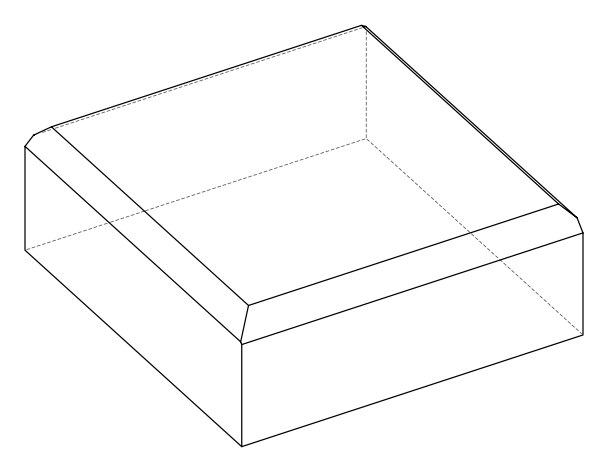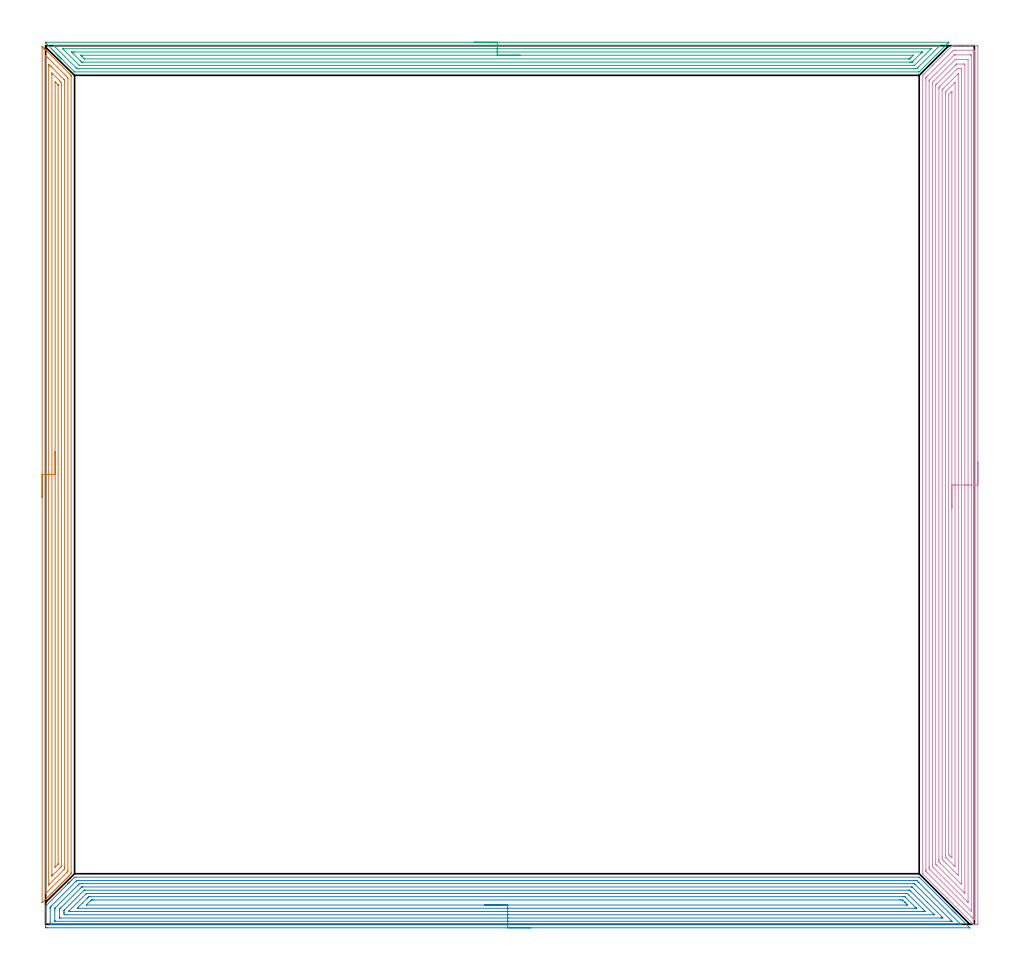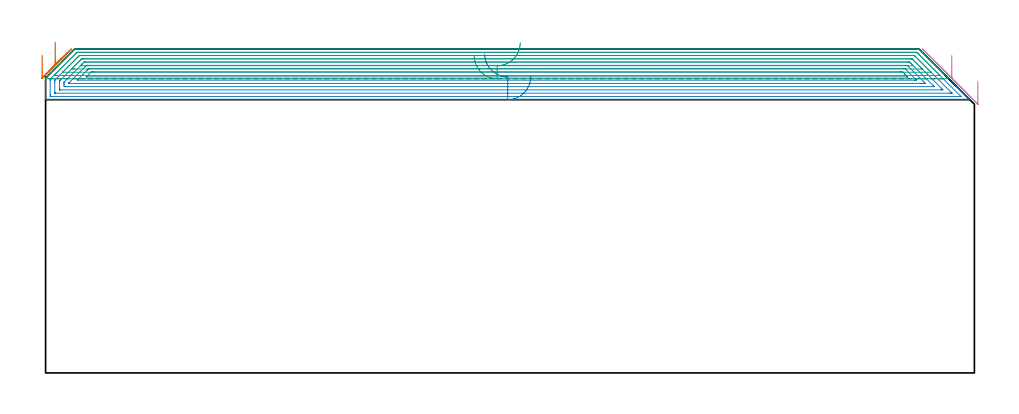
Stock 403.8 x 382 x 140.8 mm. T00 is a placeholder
(PLAN: 4 operations, 0 tool changes, 82.2 min)
(1 AREA_MILL | FG_CHAMFER_SURFACE | UGT0205_001 | 14.63 min | 30053 mm3)
(2 AREA_MILL_1 | FG_CHAMFER_SURFACE_1 | UGT0205_001 | 25.18 min | 96305 mm3)
(3 AREA_MILL_2 | FG_CHAMFER_SURFACE_2 | UGT0205_001 | 15.47 min | 32484 mm3)
(4 AREA_MILL_3 | FG_CHAMFER_SURFACE_3 | UGT0205_001 | 26.86 min | 105035 mm3)
(TOOL UGT0205_001 | Chamfer Mill 20 x 3 x 45 deg. | D20 FL50 Z2)
(OP 1 AREA_MILL)
G17 G21 G94 G90
T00 M6
G54
G17 G0 G90 X-1.5 Y185.55 S1061 M3
G43 Z150.8 H0
Z138.2
G94 G1 Y185.588 Z137.328 F250.
Y185.702 Z136.464
Y185.891 Z135.612
Y186.153 Z134.78
Y186.487 Z133.974
Y186.89 Z133.2
Y187.358 Z132.464
Y187.89 Z131.772
Y188.479 Z131.129
Y189.122 Z130.54
Y189.814 Z130.009
Y190.55 Z129.54
Y191.324 Z129.137
Y192.13 Z128.803
Y192.962 Z128.541
Y193.814 Z128.352
Y194.678 Z128.238
Y195.55 Z128.2
Y381.43
X-1.495 Y381.668 Z128.204
X-1.493 Y381.682 Z128.205
X-1.467 Y381.668 Z128.232
X-1.245 Y381.446 Z128.454
X-1.169 Y381.37 Z128.53
X-0.967 Y381.169 Z128.729
X-0.871 Y381.072 Z128.828
X-0.768 Y380.968 Z128.931
X-0.671 Y380.873 Z129.025
X-0.573 Y380.774 Z129.126
X-0.474 Y380.675 Z129.225
X-0.376 Y380.578 Z129.32
X-0.275 Y380.476 Z129.424
X-0.181 Y380.381 Z129.519
X-0.08 Y380.282 Z129.616
X0.023 Y380.178 Z129.722
X0.113 Y380.088 Z129.812
X0.216 Y379.986 Z129.912
X0.321 Y379.88 Z130.02
X0.406 Y379.794 Z130.106
X0.512 Y379.69 Z130.208
X0.619 Y379.582 Z130.318
X0.7 Y379.501 Z130.399
X0.807 Y379.395 Z130.503
X10.567 Y369.634 Z140.265
X11.016 Y369.183 Z140.716
X11.101 Y369.095 Z140.782
X11.1 Y368.554 Z140.8
Y22.545
X11.101 Y22.005 Z140.782
X11.016 Y21.916 Z140.716
X10.206 Y21.106 Z139.905
X9.976 Y20.874 Z139.673
X9.859 Y20.757 Z139.556
X9.333 Y20.232 Z139.032
X9.088 Y19.987 Z138.785
X8.965 Y19.863 Z138.662
X8.459 Y19.358 Z138.158
X8.201 Y19.099 Z137.897
X8.071 Y18.969 Z137.768
X7.585 Y18.485 Z137.285
X7.314 Y18.212 Z137.01
X6.711 Y17.611 Z136.411
X6.427 Y17.324 Z136.122
X5.838 Y16.738 Z135.538
X5.539 Y16.437 Z135.235
X4.948 Y15.848 Z134.648
X4.652 Y15.55 Z134.347
X4.046 Y14.946 Z133.746
X3.765 Y14.662 Z133.46
X3.085 Y13.984 Z132.784
X2.706 Y13.605 Z132.403
X2.169 Y13.069 Z131.869
X1.812 Y12.71 Z131.508
X1.254 Y12.154 Z130.954
X0.918 Y11.816 Z130.614
X0.339 Y11.239 Z130.039
X-0.376 Y10.524 Z129.324
X-1.318 Y9.581 Z128.38
X-1.411 Y9.49 Z128.287
X-1.491 Y9.414 Z128.206
X-1.498 Y9.537 Z128.201
X-1.5 Y9.581 Z128.2
Y195.55
X-0.086 Z129.614
Y377.495
X-0.08 Y377.818 Z129.62
X0.252 Y377.495 Z129.952
X0.807 Y376.943 Z130.507
X1.149 Y376.601 Z130.849
X8.793 Y368.958 Z138.493
X9.194 Y368.555 Z138.894
X9.68 Y368.058 Z139.38
X9.686 Y367.655 Z139.386
Y23.439
X9.68 Y23.042 Z139.38
X9.437 Y22.791 Z139.137
X9.196 Y22.545 Z138.896
X0.255 Y13.605 Z129.955
X0.085 Y13.439 Z129.785
X-0.08 Y13.282 Z129.62
X-0.086 Y13.605 Z129.614
Y13.61
Y195.55
X1.329 Z131.029
Y373.025
X1.33 Y373.393 Z131.03
X1.334 Y373.919 Z131.034
X1.335 Y373.946 Z131.035
X1.373 Y373.919 Z131.073
X1.695 Y373.604 Z131.395
X2.276 Y373.025 Z131.976
X2.582 Y372.719 Z132.282
X7.905 Y367.394 Z137.605
X8.216 Y367.077 Z137.916
X8.253 Y367.036 Z137.953
X8.265 Y367.015 Z137.965
X8.267 Y366.987 Z137.967
X8.27 Y366.889 Z137.97
X8.271 Y366.767 Z137.971
Y366.398
Y24.86
X8.267 Y24.334 Z137.967
X8.264 Y24.15 Z137.964
X8.257 Y24.068 Z137.957
X8.214 Y24.023 Z137.914
X7.905 Y23.706 Z137.605
X1.539 Y17.338 Z131.239
X1.381 Y17.181 Z131.081
X1.361 Y17.165 Z131.061
X1.345 Y17.155 Z131.045
X1.334 Y17.152 Z131.034
X1.332 Y17.164 Z131.032
X1.33 Y17.181 Z131.03
X1.329 Y17.224 Z131.029
Y17.55
Y195.55
X2.743 Z132.443
Y369.449
X2.745 Y370.05 Z132.445
X2.747 Y370.083 Z132.447
X2.748 Y370.089 Z132.448
X2.758 Y370.082 Z132.458
X2.85 Y369.996 Z132.55
X3.033 Y369.817 Z132.733
X6.131 Y366.72 Z135.831
X6.551 Y366.293 Z136.251
X6.761 Y366.078 Z136.461
X6.85 Y365.972 Z136.55
X6.857 Y364.978 Z136.557
Y26.122
X6.856 Y25.391 Z136.556
X6.853 Y25.228 Z136.553
X6.85 Y25.138 Z136.55
X6.839 Y25.099 Z136.539
X6.805 Y25.062 Z136.505
X6.694 Y24.946 Z136.394
X6.553 Y24.802 Z136.253
X6.131 Y24.379 Z135.831
X2.991 Y21.239 Z132.691
X2.918 Y21.167 Z132.618
X2.837 Y21.089 Z132.537
X2.764 Y21.022 Z132.464
X2.75 Y21.011 Z132.45
X2.748 Y21.037 Z132.448
X2.745 Y21.1 Z132.445
X2.743 Y21.489 Z132.443
Y21.651
Y195.55
X4.157 Z133.857
X4.158 Y366.14 Z133.858
X4.16 Y366.194 Z133.86
X4.163 Y366.225 Z133.863
X4.164 Y366.226 Z133.864
X4.183 Y366.21 Z133.883
X4.356 Y366.044 Z134.056
X4.529 Y365.872 Z134.229
X5.244 Y365.155 Z134.944
X5.415 Y364.978 Z135.115
X5.436 Y364.948 Z135.136
X5.439 Y364.927 Z135.139
X5.441 Y364.878 Z135.141
X5.443 Y364.778 Z135.143
Y26.295
X5.441 Y26.208 Z135.141
X5.439 Y26.166 Z135.139
X5.436 Y26.148 Z135.136
X5.418 Y26.122 Z135.118
X5.333 Y26.032 Z135.033
X4.271 Y24.969 Z133.971
X4.213 Y24.914 Z133.913
X4.167 Y24.872 Z133.867
X4.161 Y24.869 Z133.861
X4.16 Y24.871 Z133.86
X4.158 Y24.893 Z133.858
X4.157 Y25.027 Z133.857
Y25.228
Y195.55
Y196.422 Z133.895
Y197.287 Z134.009
Y198.138 Z134.198
Y198.97 Z134.46
Y199.776 Z134.794
Y200.55 Z135.197
Y201.286 Z135.665
Y201.978 Z136.196
Y202.621 Z136.786
Y203.21 Z137.429
Y203.742 Z138.121
Y204.21 Z138.857
Y204.613 Z139.631
Y204.947 Z140.437
Y205.209 Z141.269
Y205.398 Z142.12
Y205.512 Z142.985
Y205.55 Z143.857
G0 Z150.8
M5
M2
(OP 2 AREA_MILL_1)
G17 G21 G94 G90
T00 M6
G54
G17 G0 G90 X210.9 Y-1.5 S1061 M3
G43 Z150.8 H0
Z128.8
G94 G1 X210.862 Z127.928 F250.
X210.748 Z127.064
X210.559 Z126.212
X210.297 Z125.38
X209.963 Z124.574
X209.56 Z123.8
X209.091 Z123.064
X208.56 Z122.372
X207.971 Z121.729
X207.328 Z121.14
X206.636 Z120.608
X205.9 Z120.14
X205.126 Z119.737
X204.32 Z119.403
X203.488 Z119.141
X202.636 Z118.952
X201.772 Z118.838
X200.9 Z118.8
X0.628
X0.19 Y-1.496 Z118.803
X0.01 Y-1.492 Z118.806
X0. Y-1.064 Z119.233
Y5.098 Z125.393
Y5.622 Z125.919
Y5.979 Z126.274
Y6.502 Z126.798
Y6.859 Z127.153
Y7.739 Z128.037
X0.002 Y7.891 Z128.188
X0.032 Y7.933 Z128.231
X8.611 Y16.511 Z136.81
X9.522 Y17.423 Z137.72
X9.569 Y17.469 Z137.768
X9.767 Y17.667 Z137.966
X9.815 Y17.717 Z138.013
X9.867 Y17.767 Z138.066
X10.056 Y17.956 Z138.255
X10.109 Y18.01 Z138.307
X10.165 Y18.065 Z138.364
X10.345 Y18.245 Z138.544
X10.402 Y18.303 Z138.6
X10.697 Y18.597 Z138.897
X11.357 Y19.257 Z139.556
X12.594 Y20.495 Z140.791
X13.145 Y20.5 Z140.8
X379.714
X379.806 Y20.494 Z140.792
X389.102 Y11.199 Z131.498
X393.883 Y6.419 Z126.715
X394.019 Y6.282 Z126.58
X394.183 Y6.118 Z126.416
X394.323 Y5.979 Z126.274
X394.466 Y5.835 Z126.132
X394.617 Y5.685 Z125.982
X394.764 Y5.538 Z125.834
X394.913 Y5.388 Z125.685
X395.05 Y5.251 Z125.549
X395.204 Y5.098 Z125.393
X395.36 Y4.941 Z125.238
X395.483 Y4.818 Z125.115
X395.644 Y4.658 Z124.953
X395.807 Y4.494 Z124.791
X396.016 Y4.284 Z124.584
X401.698 Y-1.397 Z118.902
X401.768 Y-1.47 Z118.828
X401.783 Y-1.495 Z118.804
X401.768 Y-1.5 Z118.8
X401.765
X200.9
Y-0.086 Z120.214
X2.316 Y-0.085 Z120.215
X2.043 Y-0.08 Z120.22
X2.016 Y-0.079 Z120.221
X2.01 Y-0.062 Z120.238
X2.004 Y-0.027 Z120.273
X2.002 Y0.007 Z120.307
X2. Y0.226 Z120.526
Y0.697 Z120.997
Y6.859 Z127.159
X2.002 Y7.267 Z127.567
X2.006 Y7.386 Z127.686
X2.01 Y7.443 Z127.743
X2.044 Y7.483 Z127.783
X2.291 Y7.739 Z128.039
X2.352 Y7.802 Z128.102
X13.145 Y18.594 Z138.894
X13.447 Y18.887 Z139.187
X13.647 Y19.079 Z139.379
X14.039 Y19.084 Z139.384
X14.139 Y19.085 Z139.385
X378.026 Y19.086 Z139.386
X378.423 Y19.084 Z139.384
X378.621 Y19.082 Z139.382
X378.719 Y19.079 Z139.379
X378.765 Y19.073 Z139.373
X378.82 Y19.024 Z139.324
X379.547 Y18.303 Z138.603
X379.714 Y18.136 Z138.436
X397.838 Y0.011 Z120.311
X397.878 Y-0.03 Z120.27
X397.916 Y-0.075 Z120.225
X397.917 Y-0.08 Z120.22
X397.913 Y-0.082 Z120.218
X397.879 Y-0.084 Z120.216
X397.596 Y-0.086 Z120.214
X397.496
X200.9
Y1.328 Z121.628
X4.204 Y1.329 Z121.629
X4.12 Y1.33 Z121.63
X4.054 Y1.333 Z121.633
X4.017 Y1.335 Z121.635
X4.01 Y1.376 Z121.676
X4.004 Y1.577 Z121.877
X4.001 Y1.777 Z122.077
X4. Y6.18 Z126.48
X4.006 Y6.859 Z127.159
X4.01 Y6.959 Z127.259
X4.015 Y7.004 Z127.304
X4.034 Y7.026 Z127.326
X4.204 Y7.204 Z127.504
X14.039 Y17.04 Z137.34
X14.233 Y17.232 Z137.532
X14.431 Y17.423 Z137.723
X14.687 Y17.666 Z137.966
X15.827 Y17.671 Z137.971
X377.032
X377.678 Y17.667 Z137.967
X377.701 Y17.665 Z137.965
X377.753 Y17.636 Z137.936
X377.87 Y17.527 Z137.827
X377.926 Y17.474 Z137.774
X393.823 Y1.577 Z121.877
X394.019 Y1.377 Z121.677
X394.056 Y1.333 Z121.633
X394.053 Y1.332 Z121.632
X394.019 Y1.331 Z121.631
X393.377 Y1.329 Z121.629
X393.125 Y1.328 Z121.628
X200.9
Y2.743 Z123.043
X6.596
X6.143 Y2.745 Z123.045
X6.049 Y2.747 Z123.047
X6.012 Y2.749 Z123.049
X6.009 Y2.794 Z123.094
X6.005 Y2.901 Z123.201
X6. Y3.33 Z123.63
Y5.971 Z126.271
X6.007 Y6.415 Z126.715
X6.01 Y6.523 Z126.823
X6.026 Y6.565 Z126.865
X6.053 Y6.596 Z126.896
X6.153 Y6.701 Z127.001
X6.308 Y6.859 Z127.159
X6.595 Y7.146 Z127.446
X15.111 Y15.662 Z135.962
X15.467 Y16.017 Z136.317
X15.59 Y16.135 Z136.435
X15.69 Y16.229 Z136.529
X15.719 Y16.251 Z136.551
X15.752 Y16.253 Z136.553
X15.827 Y16.255 Z136.555
X16.118 Y16.257 Z136.557
X376.428
X376.579 Y16.255 Z136.555
X376.654 Y16.253 Z136.553
X376.687 Y16.251 Z136.551
X376.76 Y16.181 Z136.481
X377.032 Y15.918 Z136.218
X383.29 Y9.661 Z129.961
X389.549 Y3.401 Z123.701
X389.609 Y3.338 Z123.638
X390.146 Y2.75 Z123.05
X389.549 Y2.745 Z123.045
X389.258 Y2.743 Z123.043
X200.9
Y4.157 Z124.457
X9.569
X8.733 Y4.16 Z124.46
X8.675 Y4.163 Z124.463
X8.01 Y4.218 Z124.518
X8.001 Y4.881 Z125.181
Y5.098 Z125.398
X8. Y5.762 Z126.062
X8.004 Y5.979 Z126.279
X8.007 Y6.061 Z126.361
X8.011 Y6.101 Z126.401
X8.041 Y6.134 Z126.434
X8.142 Y6.241 Z126.541
X8.273 Y6.374 Z126.674
X16.701 Y14.802 Z135.102
X16.721 Y14.818 Z135.118
X16.752 Y14.836 Z135.136
X16.774 Y14.839 Z135.139
X16.825 Y14.841 Z135.141
X16.929 Y14.843 Z135.143
X17.137
X375.306 Y14.842 Z135.142
X375.43 Y14.84 Z135.14
X375.656 Y14.834 Z135.134
X375.712 Y14.782 Z135.082
X376.138 Y14.363 Z134.663
X385.973 Y4.529 Z124.829
X386.281 Y4.218 Z124.518
X386.322 Y4.173 Z124.473
X386.326 Y4.167 Z124.467
X386.302 Y4.164 Z124.464
X386.221 Y4.16 Z124.46
X386.097 Y4.157 Z124.457
X386.035
X200.9
Y5.571 Z125.871
X10.876 Y5.572 Z125.872
X10.463 Y5.574 Z125.874
X10.05 Y5.578 Z125.878
X10.01 Y5.583 Z125.883
X10.009 Y5.624 Z125.924
X10.01 Y5.644 Z125.944
X10.052 Y5.693 Z125.993
X10.132 Y5.78 Z126.08
X10.26 Y5.912 Z126.212
X10.326 Y5.979 Z126.279
X17.492 Y13.143 Z133.443
X17.615 Y13.265 Z133.565
X17.751 Y13.391 Z133.691
X17.8 Y13.422 Z133.722
X17.856 Y13.424 Z133.724
X18.097 Y13.427 Z133.727
X18.509 Y13.429 Z133.729
X18.99
X373.936
X374.35 Y13.428 Z133.728
X374.488 Y13.426 Z133.726
X374.596 Y13.422 Z133.722
X374.624 Y13.417 Z133.717
X374.646 Y13.399 Z133.699
X374.69 Y13.358 Z133.658
X375.031 Y13.021 Z133.321
X375.244 Y12.809 Z133.109
X381.502 Y6.55 Z126.85
X382.071 Y5.979 Z126.279
X382.396 Y5.647 Z125.947
X382.452 Y5.578 Z125.878
X382.396 Y5.577 Z125.877
X381.915 Y5.573 Z125.873
X381.502 Y5.571 Z125.871
X381.022
X200.9
Y6.985 Z127.285
X14.039 Y6.986 Z127.286
X13.909 Y6.987 Z127.287
X13.822 Y6.991 Z127.291
X13.8 Y6.994 Z127.294
X13.802 Y6.998 Z127.298
X13.847 Y7.048 Z127.348
X16.048 Y9.251 Z129.551
X18.058 Y11.261 Z131.561
X18.282 Y11.485 Z131.785
X18.509 Y11.71 Z132.01
X18.731 Y11.922 Z132.222
X18.834 Y12.008 Z132.308
X19.021 Y12.011 Z132.311
X19.404 Y12.014 Z132.314
X372.69
X373.456 Y12.009 Z132.309
X373.591 Y12.008 Z132.308
X373.726 Y11.875 Z132.175
X373.868 Y11.735 Z132.035
X378.298 Y7.304 Z127.604
X378.478 Y7.122 Z127.422
X378.565 Y7.031 Z127.331
X378.597 Y6.994 Z127.294
X378.579 Y6.992 Z127.292
X377.926 Y6.986 Z127.286
X377.798 Y6.985 Z127.285
X200.9
Y8.4 Z128.7
X17.839
X17.779 Y8.401 Z128.701
X17.76 Y8.403 Z128.703
X17.675 Y8.416 Z128.716
X17.745 Y8.492 Z128.792
X17.868 Y8.62 Z128.92
X19.404 Y10.157 Z130.457
X19.517 Y10.269 Z130.569
X19.631 Y10.38 Z130.68
X19.856 Y10.593 Z130.893
X20.077 Y10.598 Z130.898
X20.298 Y10.599 Z130.899
X20.968 Y10.6 Z130.9
X371.444
X371.668 Y10.599 Z130.899
X372.345 Y10.593 Z130.893
X372.562 Y10.585 Z130.885
X372.769 Y10.38 Z130.68
X373.456 Y9.698 Z129.998
X373.654 Y9.5 Z129.8
X374.35 Y8.803 Z129.103
X374.531 Y8.62 Z128.92
X374.704 Y8.437 Z128.737
X374.731 Y8.405 Z128.705
X374.707 Y8.403 Z128.703
X374.648 Y8.401 Z128.701
X374.573 Y8.4 Z128.7
X374.35 Y8.399 Z128.699
X200.9 Y8.4 Z128.7
X200.028 Z128.738
X199.163 Z128.851
X198.312 Z129.04
X197.48 Z129.303
X196.674 Z129.636
X195.9 Z130.039
X195.164 Z130.508
X194.472 Z131.039
X193.829 Z131.628
X193.24 Z132.272
X192.708 Z132.964
X192.24 Z133.7
X191.837 Z134.473
X191.503 Z135.279
X191.241 Z136.111
X191.052 Z136.963
X190.938 Z137.828
X190.9 Z138.7
G0 Z150.8
M5
M2
(OP 3 AREA_MILL_2)
G17 G21 G94 G90
T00 M6
G54
G17 G0 G90 X186.35 Y383.5 S1061 M3
G43 Z150.8 H0
Z137.9
G94 G1 X186.388 Z137.028 F250.
X186.502 Z136.164
X186.691 Z135.312
X186.953 Z134.48
X187.287 Z133.674
X187.69 Z132.9
X188.158 Z132.164
X188.69 Z131.472
X189.279 Z130.829
X189.922 Z130.24
X190.614 Z129.709
X191.35 Z129.24
X192.124 Z128.837
X192.93 Z128.503
X193.762 Z128.241
X194.614 Z128.052
X195.478 Z127.938
X196.35 Z127.9
X392.672 Y383.499 Z127.899
X392.683 Y383.494 Z127.903
X392.672 Y383.476 Z127.922
X392.463 Y383.263 Z128.137
X392.399 Y383.199 Z128.201
X391.929 Y382.726 Z128.669
X391.785 Y382.584 Z128.814
X391.63 Y382.429 Z128.969
X391.492 Y382.29 Z129.106
X387.161 Y377.961 Z133.439
X380.011 Y370.811 Z140.588
X379.931 Y370.732 Z140.667
X379.795 Y370.604 Z140.789
X379.564 Y370.6 Z140.8
X12.689
X12.605 Y370.604 Z140.79
X12.56 Y370.642 Z140.754
X12.328 Y370.872 Z140.528
X7.026 Y376.177 Z135.22
X6.618 Y376.586 Z134.814
X6.591 Y376.613 Z134.787
X6.284 Y376.921 Z134.478
X6.153 Y377.05 Z134.346
X5.803 Y377.402 Z133.998
X5.621 Y377.584 Z133.816
X5.39 Y377.815 Z133.583
X5.281 Y377.923 Z133.473
X4.846 Y378.36 Z133.04
X4.408 Y378.797 Z132.6
X4.174 Y379.033 Z132.367
X3.536 Y379.67 Z131.727
X3.359 Y379.848 Z131.552
X3.305 Y379.903 Z131.497
X2.664 Y380.543 Z130.854
X2.544 Y380.664 Z130.736
X1.07 Y382.139 Z129.261
X0.313 Y382.897 Z128.502
X0.177 Y383.036 Z128.363
X0.105 Y383.117 Z128.282
X0.078 Y383.163 Z128.236
X0.012 Y383.288 Z128.111
X0.004 Y383.492 Z127.907
X0.091 Y383.497 Z127.903
X0.177 Y383.5 Z127.9
X196.35
Y382.086 Z129.314
X388.311 Y382.085 Z129.315
X388.502
X388.714 Y382.082 Z129.318
X388.811 Y382.079 Z129.321
X388.768 Y382.03 Z129.37
X388.606 Y381.86 Z129.54
X388.502 Y381.752 Z129.648
X379.434 Y372.684 Z138.716
X379.056 Y372.307 Z139.093
X378.926 Y372.18 Z139.22
X378.818 Y372.08 Z139.32
X378.751 Y372.021 Z139.379
X378.671 Y372.019 Z139.381
X378.46 Y372.016 Z139.384
X377.777 Y372.014 Z139.386
X377.568
X14.714
X14.029 Y372.016 Z139.384
X13.817 Y372.017 Z139.383
X13.655 Y372.021 Z139.379
X13.319 Y372.341 Z139.059
X13.136 Y372.516 Z138.884
X4.198 Y381.459 Z129.941
X3.818 Y381.842 Z129.558
X3.638 Y382.026 Z129.374
X3.598 Y382.072 Z129.328
X3.593 Y382.08 Z129.32
X3.6 Y382.081 Z129.319
X3.657 Y382.083 Z129.317
X4.198 Y382.085 Z129.315
X4.407 Y382.086 Z129.314
X196.35
Y380.672 Z130.728
X384.796 Y380.671 Z130.729
X384.845
X384.927 Y380.667 Z130.733
X384.945 Y380.665 Z130.735
X384.938 Y380.649 Z130.751
X384.927 Y380.628 Z130.772
X384.885 Y380.584 Z130.816
X384.844 Y380.543 Z130.857
X377.818 Y373.517 Z137.883
X377.777 Y373.479 Z137.921
X377.724 Y373.435 Z137.965
X377.681 Y373.433 Z137.967
X377.586 Y373.43 Z137.97
X377.396 Y373.429 Z137.971
X377.015 Y373.428 Z137.972
X14.923 Y373.429 Z137.971
X14.792 Y373.43 Z137.97
X14.705 Y373.432 Z137.968
X14.677 Y373.436 Z137.964
X14.664 Y373.443 Z137.957
X14.638 Y373.464 Z137.936
X14.544 Y373.557 Z137.843
X7.773 Y380.333 Z131.067
X7.565 Y380.543 Z130.857
X7.499 Y380.613 Z130.787
X7.458 Y380.659 Z130.741
X7.512 Y380.664 Z130.736
X7.644 Y380.67 Z130.731
X7.773 Y380.671 Z130.729
X196.35 Y380.672 Z130.728
Y379.257 Z132.143
X380.881
X380.988 Y379.256 Z132.144
X381.031 Y379.254 Z132.146
X381.086 Y379.251 Z132.149
X381.054 Y379.214 Z132.186
X380.993 Y379.147 Z132.253
X380.648 Y378.797 Z132.603
X380.554 Y378.703 Z132.697
X377.155 Y375.303 Z136.097
X376.883 Y375.032 Z136.368
X376.759 Y374.91 Z136.49
X376.712 Y374.868 Z136.532
X376.692 Y374.852 Z136.548
X376.671 Y374.85 Z136.55
X376.458 Y374.845 Z136.555
X375.99 Y374.843 Z136.557
X375.567
X16.288
X15.817 Y374.845 Z136.555
X15.75 Y374.847 Z136.553
X15.713 Y374.85 Z136.55
X15.678 Y374.882 Z136.518
X15.531 Y375.023 Z136.377
X15.248 Y375.303 Z136.097
X11.758 Y378.797 Z132.603
X11.348 Y379.211 Z132.189
X11.316 Y379.25 Z132.15
X11.348 Y379.251 Z132.149
X11.772 Y379.255 Z132.145
X12.242 Y379.257 Z132.143
X12.664
X196.35
Y377.843 Z133.557
X376.966
X377.172 Y377.841 Z133.559
X377.222 Y377.838 Z133.562
X377.227 Y377.836 Z133.564
Y377.832 Z133.568
X377.209 Y377.81 Z133.59
X377.107 Y377.705 Z133.695
X376.991 Y377.589 Z133.811
X376.223 Y376.821 Z134.579
X375.99 Y376.588 Z134.812
X375.779 Y376.383 Z135.017
X375.677 Y376.287 Z135.113
X375.649 Y376.264 Z135.136
X375.603 Y376.262 Z135.138
X375.502 Y376.259 Z135.141
X375.096 Y376.257 Z135.143
X375.014
X17.116 Y376.258 Z135.142
X16.913 Y376.259 Z135.141
X16.812 Y376.261 Z135.139
X16.765 Y376.264 Z135.136
X16.711 Y376.299 Z135.101
X15.952 Y377.05 Z134.35
X15.817 Y377.184 Z134.216
X15.214 Y377.795 Z133.605
X15.182 Y377.831 Z133.569
X15.179 Y377.837 Z133.563
X15.189 Y377.838 Z133.562
X15.278 Y377.841 Z133.559
X15.457 Y377.843 Z133.557
X15.817
X196.35
X197.222 Z133.595
X198.086 Z133.709
X198.938 Z133.898
X199.77 Z134.16
X200.576 Z134.494
X201.35 Z134.897
X202.086 Z135.365
X202.778 Z135.896
X203.421 Z136.486
X204.01 Z137.129
X204.542 Z137.821
X205.01 Z138.557
X205.413 Z139.331
X205.747 Z140.137
X206.009 Z140.969
X206.198 Z141.82
X206.312 Z142.685
X206.35 Z143.557
G0 Z150.8
M5
M2
(OP 4 AREA_MILL_3)
G17 G21 G94 G90
T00 M6
G54
G17 G0 G90 X405.3 Y201. S1061 M3
G43 Z150.8 H0
Z126.8
G94 G1 Y200.962 Z125.928 F250.
Y200.848 Z125.063
Y200.659 Z124.212
Y200.397 Z123.38
Y200.063 Z122.574
Y199.66 Z121.8
Y199.192 Z121.064
Y198.66 Z120.372
Y198.071 Z119.729
Y197.428 Z119.14
Y196.736 Z118.608
Y196. Z118.14
Y195.226 Z117.737
Y194.42 Z117.403
Y193.588 Z117.141
Y192.736 Z116.952
Y191.872 Z116.838
Y191. Z116.8
Y0.373
X405.297 Y0.177 Z116.803
X405.291 Y0.003 Z116.805
X405.152 Y0. Z116.944
X404.802 Z117.293
X404.1 Z117.999
X403.826 Z118.274
X403.347 Z118.744
X403.298 Y0.01 Z118.793
X403.251 Y0.046 Z118.841
X403.122 Y0.177 Z118.976
X391.973 Y11.327 Z130.126
X381.439 Y21.861 Z140.661
X381.329 Y21.973 Z140.768
X381.305 Y22.005 Z140.791
X381.3 Y22.075 Z140.8
Y368.863
X381.304 Y369.095 Z140.789
X381.381 Y369.182 Z140.717
X381.51 Y369.31 Z140.59
X381.585 Y369.386 Z140.514
X381.798 Y369.6 Z140.297
X381.955 Y369.757 Z140.141
X385.042 Y372.844 Z137.054
X385.146 Y372.947 Z136.953
X385.234 Y373.034 Z136.866
X385.337 Y373.139 Z136.759
X385.438 Y373.239 Z136.661
X385.532 Y373.332 Z136.568
X385.632 Y373.434 Z136.464
X385.73 Y373.531 Z136.369
X385.829 Y373.63 Z136.27
X385.927 Y373.729 Z136.169
X386.022 Y373.823 Z136.077
X386.127 Y373.928 Z135.972
X386.222 Y374.024 Z135.874
X386.425 Y374.226 Z135.674
X386.494 Y374.294 Z135.606
X387.107 Y374.908 Z134.99
X387.319 Y375.119 Z134.78
X387.352 Y375.152 Z134.748
X387.991 Y375.793 Z134.105
X388.211 Y376.011 Z133.889
X388.876 Y376.678 Z133.22
X389.07 Y376.87 Z133.03
X389.107 Y376.907 Z132.993
X389.761 Y377.563 Z132.336
X389.929 Y377.729 Z132.171
X390.001 Y377.801 Z132.099
X390.646 Y378.447 Z131.451
X390.788 Y378.588 Z131.312
X393.856 Y381.657 Z128.243
X394.023 Y381.823 Z128.076
X394.185 Y381.98 Z127.914
X394.198 Y381.99 Z127.901
X394.886 Y382. Z127.213
X396.305 Z125.791
X399.748 Z122.348
X401.881 Z120.217
X404.802 Z117.295
X405.071 Y381.998 Z117.026
X405.292 Y381.99 Z116.806
X405.299 Y381.767 Z116.799
X405.3 Y191. Z116.8
X403.886 Z118.214
X403.885 Y2.412 Z118.215
X403.879 Y2.02 Z118.221
X403.754 Y2.01 Z118.346
X403.341 Y2.412 Z118.759
X403.033 Y2.718 Z119.067
X402.444 Y3.305 Z119.656
X383.567 Y22.182 Z138.533
X382.787 Y22.969 Z139.313
X382.734 Y23.028 Z139.366
X382.721 Y23.078 Z139.379
X382.719 Y23.184 Z139.381
X382.716 Y23.4 Z139.384
X382.714 Y23.831 Z139.386
Y367.044
X382.717 Y367.935 Z139.383
X382.719 Y367.969 Z139.381
X382.732 Y368.07 Z139.368
X382.813 Y368.156 Z139.287
X382.938 Y368.286 Z139.162
X383.096 Y368.445 Z139.004
X383.513 Y368.863 Z138.587
X394.238 Y379.588 Z127.862
X394.668 Y379.994 Z127.432
X395.07 Y379.997 Z127.03
X395.547 Y379.999 Z126.553
X403.033 Y380. Z119.067
X403.511 Y379.999 Z118.589
X403.76 Y379.994 Z118.34
X403.876 Y379.99 Z118.224
X403.885 Y379.621 Z118.215
Y379.588
X403.886 Y191. Z118.214
X402.472 Z119.628
X402.471 Y6.554 Z119.629
X402.47 Y5.987 Z119.63
X402.468 Y5.819 Z119.632
X402.466 Y5.756 Z119.634
X402.464 Y5.747 Z119.636
X402.435 Y5.773 Z119.665
X402.361 Y5.842 Z119.739
X402.212 Y5.987 Z119.888
X402.148 Y6.051 Z119.952
X384.338 Y23.862 Z137.762
X384.221 Y23.985 Z137.879
X384.144 Y24.067 Z137.956
X384.135 Y24.11 Z137.965
X384.133 Y24.185 Z137.967
X384.129 Y24.756 Z137.971
Y25.083
Y366.508
X384.13 Y366.792 Z137.97
X384.133 Y366.933 Z137.967
X384.135 Y367.002 Z137.965
X384.144 Y367.033 Z137.956
X384.179 Y367.075 Z137.921
X384.315 Y367.214 Z137.785
X384.452 Y367.353 Z137.648
X394.9 Y377.801 Z127.2
X394.987 Y377.884 Z127.113
X395.07 Y377.959 Z127.03
X395.114 Y377.99 Z126.986
X395.156 Y377.994 Z126.944
X395.241 Y377.997 Z126.859
X395.413 Y377.999 Z126.687
X395.757 Y378. Z126.343
X401.951 Z120.149
X402.148 Y377.997 Z119.952
X402.345 Y377.992 Z119.755
X402.465 Y377.987 Z119.635
X402.468 Y377.91 Z119.632
X402.47 Y377.801 Z119.63
X402.471 Y377.474 Z119.629
X402.472 Y191. Z119.628
X401.057 Z121.043
Y9.77
X401.056 Y9.672 Z121.044
X401.054 Y9.613 Z121.046
X401.053 Y9.61 Z121.047
X401.014 Y9.644 Z121.086
X400.915 Y9.739 Z121.185
X400.56 Y10.089 Z121.54
X400.378 Y10.27 Z121.722
X386.222 Y24.427 Z135.878
X385.895 Y24.756 Z136.205
X385.563 Y25.098 Z136.537
X385.55 Y25.435 Z136.55
X385.546 Y25.65 Z136.554
X385.543 Y26.336 Z136.557
Y26.544
Y365.079
X385.544 Y365.288 Z136.556
X385.549 Y365.968 Z136.551
X385.603 Y366.042 Z136.497
X385.734 Y366.182 Z136.366
X385.978 Y366.428 Z136.122
X386.222 Y366.673 Z135.878
X395.07 Y375.52 Z127.03
X395.317 Y375.763 Z126.783
X395.531 Y375.971 Z126.569
X395.574 Y375.99 Z126.526
X395.628 Y375.994 Z126.472
X395.736 Y375.997 Z126.364
X395.954 Y376. Z126.146
X400.378 Z121.722
X400.817 Y375.996 Z121.283
X401.029 Y375.992 Z121.071
X401.05 Y375.99 Z121.05
X401.053 Y375.975 Z121.047
X401.055 Y375.935 Z121.045
X401.057 Y375.88 Z121.043
Y191.
X399.643 Z122.457
Y14.031
X399.642 Y13.881 Z122.458
X399.637 Y13.729 Z122.463
X399.627 Y13.483 Z122.473
X399.493 Y13.611 Z122.607
X399.068 Y14.031 Z123.032
X387.449 Y25.65 Z134.651
X387.107 Y25.998 Z134.993
X386.976 Y26.134 Z135.124
X386.964 Y26.393 Z135.136
X386.959 Y26.544 Z135.141
X386.957 Y26.695 Z135.143
Y364.394
X386.958 Y364.544 Z135.142
X386.962 Y364.696 Z135.138
X386.972 Y364.962 Z135.128
X387.107 Y365.105 Z134.993
X387.196 Y365.197 Z134.904
X387.286 Y365.288 Z134.814
X395.33 Y373.332 Z126.77
X395.646 Y373.644 Z126.454
X395.954 Y373.945 Z126.146
X396.012 Y373.99 Z126.088
X396.066 Y373.994 Z126.034
X396.179 Y373.999 Z125.921
X398.832 Y374. Z123.268
X399.493 Y373.993 Z122.607
X399.587 Y373.99 Z122.513
X399.636 Y373.979 Z122.464
X399.639 Y373.786 Z122.461
X399.642 Y373.483 Z122.458
X399.643 Y191. Z122.457
X398.229 Z123.871
Y17.99
X398.228 Y17.606 Z123.872
X398.226 Y17.361 Z123.874
X398.224 Y17.337 Z123.876
X398.223 Y17.336 Z123.877
X398.206 Y17.35 Z123.894
X398.118 Y17.432 Z123.982
X397.942 Y17.606 Z124.158
X397.724 Y17.824 Z124.376
X388.876 Y26.672 Z133.224
X388.496 Y27.056 Z133.604
X388.402 Y27.154 Z133.698
X388.381 Y27.178 Z133.719
X388.378 Y27.207 Z133.722
X388.375 Y27.268 Z133.725
X388.372 Y27.438 Z133.728
X388.371 Y27.948 Z133.729
Y28.331
Y363.116
X388.373 Y363.5 Z133.727
X388.375 Y363.755 Z133.725
X388.378 Y363.881 Z133.722
X388.389 Y363.93 Z133.711
X388.876 Y364.429 Z133.224
X395.992 Y371.544 Z126.108
X396.422 Y371.965 Z125.678
X396.448 Y371.988 Z125.652
X396.501 Y371.992 Z125.599
X396.614 Y371.996 Z125.486
X396.839 Y371.999 Z125.261
X397.273 Y372. Z124.827
X397.724 Y371.999 Z124.376
X398.162 Y371.996 Z123.938
X398.218 Y371.99 Z123.882
X398.222 Y371.935 Z123.878
X398.226 Y371.544 Z123.874
X398.229 Y371.034 Z123.871
Y370.65
Y191.
X396.815 Z125.285
X396.814 Y22.075 Z125.286
X396.808 Y21.213 Z125.292
X395.954 Y22.043 Z126.146
X395.922 Y22.075 Z126.178
X391.453 Y26.544 Z130.647
X390.646 Y27.354 Z131.454
X390.565 Y27.438 Z131.535
X389.792 Y28.3 Z132.308
X389.791 Y28.331 Z132.309
X389.785 Y29.2 Z132.315
X389.786 Y362.606 Z132.314
X389.79 Y362.823 Z132.31
X389.792 Y362.873 Z132.308
X389.822 Y362.913 Z132.278
X389.889 Y362.985 Z132.211
X390.079 Y363.179 Z132.021
X390.397 Y363.5 Z131.703
X396.747 Y369.85 Z125.353
X396.787 Y369.887 Z125.313
X396.794 Y369.892 Z125.306
X396.808 Y369.898 Z125.292
X396.814 Y369.782 Z125.286
Y369.757
X396.815 Y191. Z125.285
X395.401 Z126.699
X395.4 Y25.316 Z126.7
X395.399 Y25.204 Z126.701
X395.396 Y25.116 Z126.704
X395.394 Y25.072 Z126.706
X395.341 Y25.118 Z126.759
X395.07 Y25.381 Z127.03
X394.797 Y25.65 Z127.303
X392.117 Y28.331 Z129.983
X391.53 Y28.928 Z130.57
X391.249 Y29.225 Z130.851
X391.212 Y29.272 Z130.888
X391.206 Y29.31 Z130.894
X391.203 Y29.393 Z130.897
X391.201 Y29.558 Z130.899
X391.2 Y30.119 Z130.9
X391.199 Y30.453 Z130.901
X391.2 Y361.153 Z130.9
X391.202 Y361.713 Z130.898
X391.204 Y361.796 Z130.896
X391.206 Y361.834 Z130.894
X391.222 Y361.864 Z130.878
X391.3 Y361.946 Z130.8
X391.53 Y362.182 Z130.57
X395.331 Y365.985 Z126.769
X395.373 Y366.025 Z126.727
X395.391 Y366.039 Z126.709
X395.394 Y366.038 Z126.706
X395.397 Y366.033 Z126.703
X395.399 Y365.988 Z126.701
X395.4 Y365.923 Z126.7
X395.401 Y365.847 Z126.699
Y191.
X393.986 Z128.114
Y29.426
X393.985 Y29.225 Z128.115
X393.982 Y29.028 Z128.118
X393.98 Y28.944 Z128.12
X393.937 Y28.972 Z128.163
X393.674 Y29.225 Z128.426
X393.3 Y29.599 Z128.8
X392.786 Y30.119 Z129.314
X392.621 Y30.297 Z129.479
X392.618 Y30.466 Z129.482
X392.615 Y30.811 Z129.485
X392.614 Y47.04 Z129.486
X392.615 Y359.925 Z129.485
X392.619 Y360.613 Z129.481
X392.622 Y360.819 Z129.478
X393.509 Y361.713 Z128.591
X393.848 Y362.052 Z128.252
X393.887 Y362.09 Z128.213
X393.93 Y362.13 Z128.17
X393.967 Y362.16 Z128.134
X393.979 Y362.169 Z128.121
X393.98 Y362.143 Z128.12
X393.985 Y361.915 Z128.115
X393.986 Y361.713 Z128.114
Y361.224
Y191.
Y190.128 Z128.152
Y189.264 Z128.266
Y188.412 Z128.454
Y187.58 Z128.717
Y186.774 Z129.051
Y186. Z129.453
Y185.264 Z129.922
Y184.572 Z130.453
Y183.929 Z131.043
Y183.34 Z131.686
Y182.808 Z132.378
Y182.34 Z133.114
Y181.937 Z133.888
Y181.603 Z134.694
Y181.341 Z135.526
Y181.152 Z136.377
Y181.038 Z137.242
Y181. Z138.114
G0 Z150.8
M5
M2
